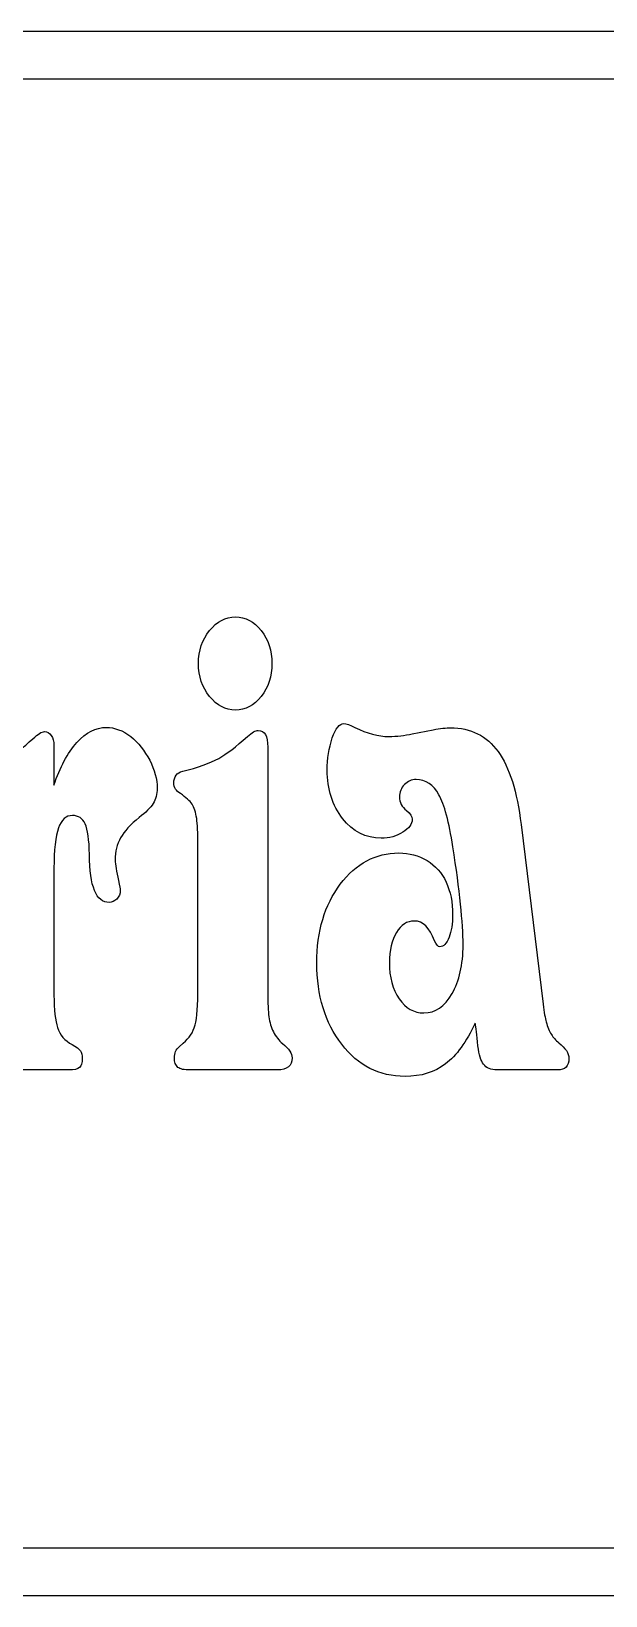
# Model space of a CAD drawing. Header units: millimetres. Extents: x 0 to 939, y 0 to 340.
# Drawn here: x 198.9 to 261.2, y 170 to 339.9 of the extents above; entities that cross this region are included whole.
import ezdxf

# ---------------------------------------------------------------- set-up
doc = ezdxf.new("R2010")
doc.units = ezdxf.units.MM
doc.layers.add('Ebene_1', color=7, linetype='CONTINUOUS')

msp = doc.modelspace()

# ---------------------------------------------------------------- linework, layer by layer
at = {"layer": 'Ebene_1', "color": 7}
for points in [[(0.199734, 339.8606), (380.199914, 339.8606), (380.199914, 170.01041), (0.199734, 170.01041)], [(224.980162, 271.221317)], [(201.337481, 262.312453)], [(247.042383, 232.178324)], [(225.560752, 227.087541)]]:
    msp.add_lwpolyline(points, close=True, dxfattribs=at)
for points in [[(360.20004, 334.670632), (19.97688, 334.670632)], [(240.204389, 263.585149), (242.462214, 264.036755)], [(201.337481, 262.312453), (201.337481, 258.001716)], [(224.528601, 262.148233), (224.528601, 235.544806)], [(252.009611, 253.732022), (254.396456, 234.231055)], [(216.948742, 236.078511), (216.948742, 236.981722), (216.948742, 251.474016)], [(201.337481, 249.010734), (201.337481, 235.996401), (201.337481, 235.216366)], [(214.916693, 229.591877), (215.368264, 230.002428)], [(202.982469, 227.087541), (192.564195, 227.087541)], [(225.560752, 227.087541), (216.142375, 227.087541)], [(255.944688, 227.087541), (249.429236, 227.087541)], [(20.37689, 175.2), (360.42276, 175.2)]]:
    msp.add_lwpolyline(points, dxfattribs=at)
for points in [[(218.206679, 274.793074), (219.023794, 275.778386), (219.959181, 276.271043), (221.012839, 276.271043)], [(221.012839, 276.271043), (222.109498, 276.271043), (223.044885, 275.778386), (223.818999, 274.793074)], [(217.013252, 271.221317), (217.013252, 272.617176), (217.411061, 273.807762), (218.206679, 274.793074)], [(223.818999, 274.793074), (224.593108, 273.807762), (224.980162, 272.617176), (224.980162, 271.221317)], [(218.206679, 267.64956), (217.411061, 268.634873), (217.013252, 269.825459), (217.013252, 271.221317)], [(224.980162, 271.221317), (224.980162, 269.825459), (224.593108, 268.634873), (223.818999, 267.64956)], [(221.012839, 266.171596), (219.959181, 266.171596), (219.023794, 266.66425), (218.206679, 267.64956)], [(223.818999, 267.64956), (223.044885, 266.66425), (222.109498, 266.171596), (221.012839, 266.171596)], [(199.047392, 263.051433), (199.58497, 263.571464), (200.004282, 263.831479), (200.305329, 263.831479)], [(200.305329, 263.831479), (200.60637, 263.831479), (200.853656, 263.694629), (201.047186, 263.420928)], [(201.047186, 263.420928), (201.240716, 263.147228), (201.337481, 262.777736), (201.337481, 262.312453)], [(203.821091, 262.640893), (204.810233, 263.73568), (205.87464, 264.283074), (207.014311, 264.283074)], [(207.014311, 264.283074), (207.91744, 264.283074), (208.799068, 263.954637), (209.659196, 263.297763)], [(209.659196, 263.297763), (210.476312, 262.61352), (211.16441, 261.751371), (211.723491, 260.711316)], [(219.206576, 260.916592), (220.045194, 261.381883), (221.088095, 262.175606), (222.335277, 263.297763)], [(222.335277, 263.297763), (222.829848, 263.735684), (223.216905, 263.954644), (223.496449, 263.954644)], [(223.496449, 263.954644), (224.18455, 263.954644), (224.528601, 263.352507), (224.528601, 262.148233)], [(231.527869, 263.133543), (231.893426, 264.173597), (232.312738, 264.693624), (232.785806, 264.693624)], [(232.785806, 264.693624), (233.065343, 264.693624), (233.463152, 264.556774), (233.979233, 264.283074)], [(233.979233, 264.283074), (235.312423, 263.6262), (236.538101, 263.297763), (237.65627, 263.297763)], [(237.65627, 263.297763), (238.537895, 263.297763), (239.387268, 263.393558), (240.204389, 263.585149)], [(242.462214, 264.036755), (243.257832, 264.173597), (243.892175, 264.242019), (244.365243, 264.242019)], [(244.365243, 264.242019), (246.558566, 264.242019), (248.278819, 263.379873), (249.526002, 261.655583)], [(193.048021, 259.726006), (194.961801, 260.027077), (196.961591, 261.135552), (199.047392, 263.051433)], [(201.337481, 258.001716), (201.982575, 259.972336), (202.810445, 261.518729), (203.821091, 262.640893)], [(230.979543, 259.643896), (230.979543, 260.87554), (231.162318, 262.038756), (231.527869, 263.133543)], [(249.526002, 261.655583), (250.75168, 259.958655), (251.57955, 257.317468), (252.009611, 253.732022)], [(211.723491, 260.711316), (212.261074, 259.67127), (212.529866, 258.658589), (212.529866, 257.673275)], [(215.303754, 259.520731), (216.959494, 259.931281), (218.260434, 260.396568), (219.206576, 260.916592)], [(214.336112, 258.248035), (214.336112, 258.932286), (214.658659, 259.356518), (215.303754, 259.520731)], [(215.045714, 257.098504), (214.572646, 257.372204), (214.336112, 257.755381), (214.336112, 258.248035)], [(232.656786, 254.388903), (231.538624, 255.812131), (230.979543, 257.563795), (230.979543, 259.643896)], [(240.623696, 258.61753), (240.129125, 258.61753), (239.709815, 258.439629), (239.365768, 258.083826)], [(243.107315, 256.97535), (242.505227, 258.070137), (241.677354, 258.61753), (240.623696, 258.61753)], [(212.529866, 257.673275), (212.529866, 257.016401), (212.390095, 256.469004), (212.110551, 256.031083)], [(216.335905, 255.948973), (216.077865, 256.304784), (215.647801, 256.687961), (215.045714, 257.098504)], [(239.365768, 258.083826), (239.000211, 257.700645), (238.817433, 257.249043), (238.817433, 256.72902)], [(238.817433, 256.72902), (238.817433, 256.154256), (239.07547, 255.661599), (239.591544, 255.251048)], [(244.623283, 251.309795), (244.193222, 254.019408), (243.687899, 255.907926), (243.107315, 256.97535)], [(212.110551, 256.031083), (211.788007, 255.53843), (211.282684, 255.032092), (210.594583, 254.512068)], [(216.819722, 254.388903), (216.712205, 255.073147), (216.550933, 255.59317), (216.335905, 255.948973)], [(239.591544, 255.251048), (240.000108, 254.922608), (240.204389, 254.607856), (240.204389, 254.306793)], [(201.821297, 253.362538), (201.498753, 252.431964), (201.337481, 250.981362), (201.337481, 249.010734)], [(203.337274, 254.717332), (202.649173, 254.717332), (202.143848, 254.265734), (201.821297, 253.362538)], [(204.724222, 253.814132), (204.444685, 254.416266), (203.982369, 254.717332), (203.337274, 254.717332)], [(205.175793, 250.488705), (205.154284, 252.076153), (205.00376, 253.184629), (204.724222, 253.814132)], [(210.594583, 254.512068), (209.626938, 253.745715), (208.949589, 253.006731), (208.562534, 252.295117)], [(216.948742, 251.474016), (216.948742, 252.842511), (216.905735, 253.81414), (216.819722, 254.388903)], [(236.817639, 252.254062), (235.161899, 252.254062), (233.774948, 252.965676), (232.656786, 254.388903)], [(240.204389, 254.306793), (240.204389, 253.78677), (239.860339, 253.321483), (239.172238, 252.910932)], [(208.562534, 252.295117), (208.17548, 251.610866), (207.981953, 250.803457), (207.981953, 249.872891)], [(239.172238, 252.910932), (238.50564, 252.473019), (237.720774, 252.254062), (236.817639, 252.254062)], [(207.336852, 245.274768), (205.917649, 245.274768), (205.197296, 247.012747), (205.175793, 250.488705)], [(207.981953, 249.872891), (207.981953, 249.38023), (208.100218, 248.641246), (208.336749, 247.655939)], [(232.398746, 247.245389), (234.118996, 249.51708), (236.237055, 250.652926), (238.752922, 250.652926)], [(238.752922, 250.652926), (239.871085, 250.652926), (240.892485, 250.379229), (241.817123, 249.831835)], [(241.817123, 249.831835), (242.720257, 249.284435), (243.408359, 248.504396), (243.881426, 247.491719)], [(245.719945, 240.676634), (245.719945, 243.030435), (245.354391, 246.574822), (244.623283, 251.309795)], [(208.530279, 246.629563), (208.530279, 246.219019), (208.401259, 245.890583), (208.143219, 245.644252)], [(208.336749, 247.655939), (208.465769, 247.053798), (208.530279, 246.711673), (208.530279, 246.629563)], [(229.850626, 238.706013), (229.850626, 242.154609), (230.699999, 245.001067), (232.398746, 247.245389)], [(243.881426, 247.491719), (244.354494, 246.479035), (244.591028, 245.288449), (244.591028, 243.919962)], [(208.143219, 245.644252), (207.885185, 245.397929), (207.616396, 245.274768), (207.336852, 245.274768)], [(240.430166, 243.263081), (239.634554, 243.263081), (238.989462, 242.852534), (238.494891, 242.03144)], [(242.623489, 241.128239), (242.085912, 242.551467), (241.354804, 243.263081), (240.430166, 243.263081)], [(244.591028, 243.919962), (244.591028, 242.962018), (244.462008, 242.154609), (244.203968, 241.497735)], [(238.494891, 242.03144), (237.978811, 241.182976), (237.720771, 240.088185), (237.720771, 238.747068)], [(244.203968, 241.497735), (243.92443, 240.813491), (243.591131, 240.47137), (243.204071, 240.47137)], [(243.204071, 240.47137), (243.010547, 240.47137), (242.817019, 240.690326), (242.623489, 241.128239)], [(244.526518, 235.380586), (245.322136, 236.749073), (245.719945, 238.514423), (245.719945, 240.676634)], [(232.560021, 229.879263), (230.753757, 232.233064), (229.850626, 235.175314), (229.850626, 238.706013)], [(237.720771, 238.747068), (237.720771, 237.15962), (238.075573, 235.845873), (238.785177, 234.805826)], [(201.337481, 235.216366), (201.337481, 233.601548), (201.466498, 232.424647), (201.724532, 231.685664)], [(216.658447, 231.973049), (216.851977, 232.766773), (216.948742, 234.13526), (216.948742, 236.078511)], [(224.528601, 235.544806), (224.528601, 234.340532), (224.571607, 233.451013), (224.657621, 232.876249)], [(238.785177, 234.805826), (239.494782, 233.793142), (240.387162, 233.2868), (241.462318, 233.2868)], [(241.462318, 233.2868), (242.7095, 233.2868), (243.7309, 233.984729), (244.526518, 235.380586)], [(224.657621, 232.876249), (224.743634, 232.246746), (224.904906, 231.699352), (225.141437, 231.234069)], [(254.396456, 234.231055), (254.503973, 233.355221), (254.622241, 232.712033), (254.751261, 232.30149)], [(201.724532, 231.685664), (201.982572, 230.89194), (202.509401, 230.276121), (203.305019, 229.838208)], [(215.368264, 230.002428), (215.991855, 230.522452), (216.421916, 231.179325), (216.658447, 231.973049)], [(225.141437, 231.234069), (225.399477, 230.714038), (225.732776, 230.289806), (226.141334, 229.961373)], [(247.042383, 232.178324), (246.074744, 230.125586), (244.999588, 228.647618), (243.816916, 227.744422)], [(247.332678, 229.715043), (247.203658, 230.91931), (247.106893, 231.740404), (247.042383, 232.178324)], [(254.751261, 232.30149), (254.880282, 231.754089), (255.063057, 231.302487), (255.299588, 230.946684)], [(203.305019, 229.838208), (203.756584, 229.591877), (204.057628, 229.372917), (204.208151, 229.181327)], [(214.400622, 228.401292), (214.400622, 228.948685), (214.572646, 229.345547), (214.916693, 229.591877)], [(226.141334, 229.961373), (226.829435, 229.386602), (227.173486, 228.866575), (227.173486, 228.401292)], [(239.430278, 226.389616), (236.613363, 226.389616), (234.323277, 227.552832), (232.560021, 229.879263)], [(247.945514, 227.703367), (247.644473, 228.05917), (247.440195, 228.729729), (247.332678, 229.715043)], [(255.299588, 230.946684), (255.514621, 230.618243), (255.78341, 230.317176), (256.105955, 230.043483)], [(256.105955, 230.043483), (256.837062, 229.468712), (257.202616, 228.90763), (257.202616, 228.360237)], [(204.401672, 228.319182), (204.401672, 227.853898), (204.30491, 227.539147), (204.111386, 227.374926)], [(204.208151, 229.181327), (204.337165, 228.989744), (204.401672, 228.702362), (204.401672, 228.319182)], [(214.787673, 227.374926), (214.529639, 227.593887), (214.400622, 227.936008), (214.400622, 228.401292)], [(227.173486, 228.401292), (227.173486, 227.525458), (226.635908, 227.087541), (225.560752, 227.087541)], [(243.816916, 227.744422), (242.634244, 226.841218), (241.172031, 226.389616), (239.430278, 226.389616)], [(249.429236, 227.087541), (248.741135, 227.087541), (248.246561, 227.292816), (247.945514, 227.703367)], [(257.202616, 228.360237), (257.202616, 227.511773), (256.783307, 227.087541), (255.944688, 227.087541)], [(204.111386, 227.374926), (203.896353, 227.183336), (203.520047, 227.087541), (202.982469, 227.087541)], [(216.142375, 227.087541), (215.454274, 227.087541), (215.002707, 227.183336), (214.787673, 227.374926)]]:
    msp.add_open_spline(points, degree=3, dxfattribs=at)

doc.saveas('drawing.dxf')
